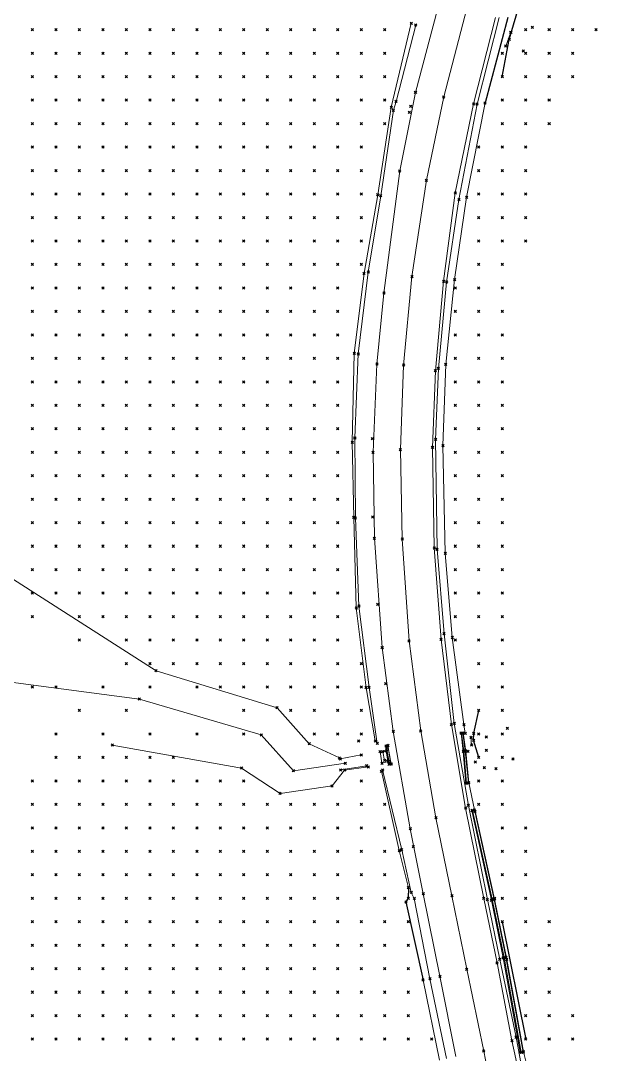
# Model space of a CAD drawing. Header units: metres. Extents: x 441556 to 446409, y 432338 to 461058.
# Drawn here: x 442345.4 to 442419.1, y 457134.1 to 457266.2 of the extents above; entities that cross this region are included whole.
import ezdxf

# ---------------------------------------------------------------- set-up
doc = ezdxf.new("R2010")
doc.units = ezdxf.units.M
doc.header["$MEASUREMENT"] = 0
doc.header["$PDMODE"] = 35
doc.header["$PDSIZE"] = 0.15
for name, color, linetype, lineweight in [('DTM-BRE-RevN_GRP_ CAROSABIL', 2, 'Continuous', 0), ('DTM-BRE-RevN_GRP_AX', 2, 'Continuous', 0), ('DTM-BRE-RevN_GRP_CAMERA CADERE JOS', 2, 'Continuous', 0), ('DTM-BRE-RevN_GRP_CAMERA CADERE SUS', 2, 'Continuous', 0), ('DTM-BRE-RevN_GRP_CANAL', 2, 'Continuous', 0), ('DTM-BRE-RevN_GRP_FIRUL APEI', 2, 'Continuous', 0), ('DTM-BRE-RevN_GRP_PARAPET BETON_JOS', 2, 'Continuous', 0), ('DTM-BRE-RevN_GRP_PARAPET BETON_SUS', 2, 'Continuous', 0), ('DTM-BRE-RevN_GRP_PARAPET METALIC', 2, 'Continuous', 0), ('DTM-BRE-RevN_GRP_RAU', 2, 'Continuous', 0), ('DTM-BRE-RevN_GRP_SANT BETON JOS', 2, 'Continuous', 0), ('DTM-BRE-RevN_GRP_SANT BETON SUS', 2, 'Continuous', 0), ('DTM-BRE-RevN_GRP_TALUZ SUS', 2, 'Continuous', 0), ('DTM-BRE-RevN_GRP_ZID SPRIJIN JOS', 2, 'Continuous', 0), ('DTM-BRE-RevN_GRP_ZID SPRIJIN SUS', 2, 'Continuous', 0), ('DTM-BRE-RevN_YP_RevK', 1, 'Continuous', 0), ('DTM-BRE-RevN_YP_RevK_0YP', 1, 'Continuous', 0), ('DTM-BRE-RevN_YP_RevN', 1, 'Continuous', 30), ('DTM-NOK-RevN_LIDAR_co_lidar', 91, 'Continuous', 0), ('DTM-NOK-RevN_RTK', 32, 'Continuous', 0)]:
    doc.layers.add(name, color=color, linetype=linetype, lineweight=lineweight)

msp = doc.modelspace()

# ---------------------------------------------------------------- linework, layer by layer
at = {"layer": 'DTM-BRE-RevN_GRP_ CAROSABIL'}
for p, q in [((442399.261, 457269.828, 364.7200012207031), (442395.842, 457256.991, 364.6799926757812)), ((442406.039, 457266.575, 364.2359924316406), (442403.261, 457255.512, 364.2789916992188)), ((442395.842, 457256.991, 364.6799926757812), (442393.825, 457246.95, 364.7170104980469)), ((442403.261, 457255.512, 364.2789916992188), (442400.924, 457244.144, 364.3030090332031)), ((442393.825, 457246.95, 364.7170104980469), (442391.814, 457231.348, 364.7510070800781)), ((442400.924, 457244.144, 364.3030090332031), (442399.43, 457232.856, 364.3729858398438)), ((442399.43, 457232.856, 364.3729858398438), (442398.386, 457221.427, 364.3710021972656)), ((442391.814, 457231.348, 364.7510070800781), (442390.918, 457222.272, 364.7330017089844)), ((442390.918, 457222.272, 364.7330017089844), (442390.42, 457211.004, 364.7520141601562)), ((442398.386, 457221.427, 364.3710021972656), (442398.013, 457211.624, 364.3619995117188)), ((442390.42, 457211.004, 364.7520141601562), (442390.586, 457200.013, 364.7160034179688)), ((442398.013, 457211.624, 364.3619995117188), (442398.242, 457198.776, 364.3739929199219)), ((442390.586, 457200.013, 364.7160034179688), (442391.586, 457186.047, 364.6780090332031)), ((442398.242, 457198.776, 364.3739929199219), (442399.111, 457187.092, 364.3299865722656)), ((442399.111, 457187.092, 364.3299865722656), (442400.434, 457176.219, 364.3139953613281)), ((442391.586, 457186.047, 364.6780090332031), (442392.994, 457175.343, 364.635986328125)), ((442400.434, 457176.219, 364.3139953613281), (442402.239, 457165.542, 364.2659912109375)), ((442392.994, 457175.343, 364.635986328125), (442395.173, 457162.911, 364.5390014648438)), ((442402.239, 457165.542, 364.2659912109375), (442404.555, 457154.01, 364.2760009765625)), ((442395.173, 457162.911, 364.5390014648438), (442396.828, 457154.591, 364.4920043945312)), ((442396.828, 457154.591, 364.4920043945312), (442398.952, 457144.052, 364.3519897460938)), ((442404.555, 457154.01, 364.2760009765625), (442406.261, 457145.758, 364.2139892578125)), ((442406.261, 457145.758, 364.2139892578125), (442408.164, 457135.844, 364.2319946289062)), ((442398.952, 457144.052, 364.3519897460938), (442400.993, 457133.81, 364.2260131835938)), ((442408.164, 457135.844, 364.2319946289062), (442410.558, 457124.481, 364.2439880371094))]:
    msp.add_line(p, q, dxfattribs=at)
at = {"layer": 'DTM-BRE-RevN_GRP_AX'}
for p, q in [((442399.44, 457256.419, 364.5029907226562), (442402.696, 457268.881, 364.4500122070312)), ((442397.242, 457245.761, 364.5339965820312), (442399.44, 457256.419, 364.5029907226562)), ((442395.393, 457233.444, 364.5679931640625), (442397.242, 457245.761, 364.5339965820312)), ((442394.319, 457222.155, 364.5650024414062), (442395.393, 457233.444, 364.5679931640625)), ((442393.906, 457211.338, 364.5769958496094), (442394.319, 457222.155, 364.5650024414062)), ((442394.156, 457199.907, 364.5429992675781), (442393.906, 457211.338, 364.5769958496094)), ((442395.016, 457186.897, 364.5029907226562), (442394.156, 457199.907, 364.5429992675781)), ((442396.508, 457175.394, 364.4939880371094), (442395.016, 457186.897, 364.5029907226562)), ((442398.451, 457164.317, 364.4419860839844), (442396.508, 457175.394, 364.4939880371094)), ((442400.5, 457154.341, 364.3900146484375), (442398.451, 457164.317, 364.4419860839844)), ((442402.395, 457144.941, 364.3089904785156), (442400.5, 457154.341, 364.3900146484375)), ((442404.562, 457134.502, 364.2839965820312), (442402.395, 457144.941, 364.3089904785156)), ((442406.712, 457123.536, 364.2890014648438), (442404.562, 457134.502, 364.2839965820312))]:
    msp.add_line(p, q, dxfattribs=at)
at = {"layer": 'DTM-BRE-RevN_GRP_CAMERA CADERE JOS'}
for p, q in [((442391.658, 457172.73, 362.3299865722656), (442392.114, 457172.834, 362.4249877929688)), ((442391.893, 457171.64, 361.9649963378906), (442391.658, 457172.73, 362.3299865722656)), ((442392.114, 457172.834, 362.4249877929688), (442392.315, 457171.566, 362.3410034179688)), ((442392.315, 457171.566, 362.3410034179688), (442391.893, 457171.64, 361.9649963378906))]:
    msp.add_line(p, q, dxfattribs=at)
at = {"layer": 'DTM-BRE-RevN_GRP_CAMERA CADERE SUS'}
for p, q in [((442391.313, 457172.759, 364.2349853515625), (442392.1402310602, 457172.9864527894, 364.302001953125)), ((442391.562, 457171.272, 364.2520141601562), (442391.313, 457172.759, 364.2349853515625)), ((442392.1402310602, 457172.9864527894, 364.302001953125), (442392.406, 457171.484, 364.4169921875)), ((442392.406, 457171.484, 364.4169921875), (442391.562, 457171.272, 364.2520141601562))]:
    msp.add_line(p, q, dxfattribs=at)
at = {"layer": 'DTM-BRE-RevN_GRP_CANAL'}
for p, q in [((442408.015, 457264.672, 363.6969909667969), (442407.36, 457262.897, 363.6889953613281)), ((442402.912, 457174.583, 363.5920104980469), (442403.002, 457173.613, 363.5989990234375))]:
    msp.add_line(p, q, dxfattribs=at)
at = {"layer": 'DTM-BRE-RevN_GRP_FIRUL APEI'}
for p, q in [((442336.558, 457182.646, 391.5450134277344), (442360.582, 457179.473, 379.8320007324219)), ((442360.582, 457179.473, 379.8320007324219), (442376.138, 457174.894, 370.8680114746094)), ((442376.138, 457174.894, 370.8680114746094), (442380.25, 457170.31, 369.7579956054688)), ((442380.25, 457170.31, 369.7579956054688), (442386.888, 457171.276, 366.0220031738281))]:
    msp.add_line(p, q, dxfattribs=at)
at = {"layer": 'DTM-BRE-RevN_GRP_PARAPET BETON_JOS'}
for p, q in [((442401.655, 457175.12, 364.3110046386719), (442401.909, 457175.154, 364.2829895019531)), ((442401.934, 457172.778, 364.2839965820312), (442401.655, 457175.12, 364.3110046386719)), ((442401.909, 457175.154, 364.2829895019531), (442402.25, 457172.792, 364.2539978027344)), ((442392.081, 457173.466, 364.4769897460938), (442392.328, 457173.558, 364.64599609375)), ((442392.4790000001, 457171.127, 364.5130004882812), (442392.081, 457173.466, 364.4769897460938)), ((442392.328, 457173.558, 364.64599609375), (442392.751, 457171.164, 364.5880126953125)), ((442402.285, 457168.701, 364.3349914550781), (442401.934, 457172.778, 364.2839965820312)), ((442402.25, 457172.792, 364.2539978027344), (442402.644, 457168.763, 364.1010131835938)), ((442392.751, 457171.164, 364.5880126953125), (442392.4790000001, 457171.127, 364.5130004882812)), ((442402.644, 457168.763, 364.1010131835938), (442402.285, 457168.701, 364.3349914550781)), ((442403.051, 457165.22, 364.2770080566406), (442403.452, 457165.138, 364.0740051269531)), ((442405.531, 457153.773, 364.2219848632812), (442403.051, 457165.22, 364.2770080566406)), ((442403.452, 457165.138, 364.0740051269531), (442405.917, 457153.907, 364.302001953125)), ((442407.036, 457146.388, 364.2219848632812), (442405.531, 457153.773, 364.2219848632812)), ((442405.917, 457153.907, 364.302001953125), (442407.494, 457146.215, 364.2569885253906)), ((442409.205, 457134.347, 364.2980041503906), (442407.036, 457146.388, 364.2219848632812)), ((442407.494, 457146.215, 364.2569885253906), (442409.615, 457134.417, 364.0780029296875)), ((442409.615, 457134.417, 364.0780029296875), (442409.205, 457134.347, 364.2980041503906))]:
    msp.add_line(p, q, dxfattribs=at)
at = {"layer": 'DTM-BRE-RevN_GRP_PARAPET BETON_SUS'}
for p, q in [((442401.696, 457175.098, 364.60400390625), (442401.896, 457175.139, 364.5710144042969)), ((442401.997, 457172.829, 364.614990234375), (442401.696, 457175.098, 364.60400390625)), ((442401.896, 457175.139, 364.5710144042969), (442402.185, 457172.857, 364.6199951171875)), ((442392.0987435118, 457173.4402143674, 365.0369873046875), (442392.292, 457173.496, 365.0450134277344)), ((442392.517, 457171.177, 364.9960021972656), (442392.0987435118, 457173.4402143674, 365.0369873046875)), ((442392.292, 457173.496, 365.0450134277344), (442392.69, 457171.189, 365.010986328125)), ((442402.3689336972, 457168.7455350164, 364.510986328125), (442401.997, 457172.829, 364.614990234375)), ((442402.185, 457172.857, 364.6199951171875), (442402.6222523742, 457168.7725624799, 364.5329895019531)), ((442392.69, 457171.189, 365.010986328125), (442392.517, 457171.177, 364.9960021972656)), ((442402.6222523742, 457168.7725624799, 364.5329895019531), (442402.3689336972, 457168.7455350164, 364.510986328125)), ((442403.108, 457165.245, 364.5450134277344), (442403.356, 457165.3, 364.510986328125)), ((442405.623, 457153.925, 364.4580078125), (442403.108, 457165.245, 364.5450134277344)), ((442403.356, 457165.3, 364.510986328125), (442405.88, 457153.855, 364.3989868164062)), ((442407.145, 457146.431, 364.3689880371094), (442405.623, 457153.925, 364.4580078125)), ((442405.88, 457153.855, 364.3989868164062), (442407.391, 457146.472, 364.343994140625)), ((442409.349, 457134.351, 364.5379943847656), (442407.145, 457146.431, 364.3689880371094)), ((442407.391, 457146.472, 364.343994140625), (442409.597, 457134.351, 364.5180053710938)), ((442409.597, 457134.351, 364.5180053710938), (442409.349, 457134.351, 364.5379943847656))]:
    msp.add_line(p, q, dxfattribs=at)
at = {"layer": 'DTM-BRE-RevN_GRP_PARAPET METALIC'}
for p, q in [((442406.508, 457266.545, 364.2340087890625), (442403.715, 457255.495, 364.2680053710938)), ((442403.715, 457255.495, 364.2680053710938), (442401.377, 457243.295, 364.3039855957031)), ((442401.377, 457243.295, 364.3039855957031), (442399.812, 457232.749, 364.3580017089844)), ((442399.812, 457232.749, 364.3580017089844), (442398.775, 457221.714, 364.3630065917969)), ((442398.775, 457221.714, 364.3630065917969), (442398.405, 457212.6420000001, 364.3670043945312)), ((442398.405, 457212.6420000001, 364.3670043945312), (442398.607, 457198.621, 364.3550109863281)), ((442398.607, 457198.621, 364.3550109863281), (442399.491, 457187.814, 364.3529968261719)), ((442399.491, 457187.814, 364.3529968261719), (442400.796, 457176.369, 364.3009948730469)), ((442400.796, 457176.369, 364.3009948730469), (442402.6040000001, 457165.883, 364.3080139160156)), ((442402.6040000001, 457165.883, 364.3080139160156), (442405.021, 457153.844, 364.2439880371094)), ((442405.021, 457153.844, 364.2439880371094), (442406.591, 457146.216, 364.2269897460938)), ((442406.591, 457146.216, 364.2269897460938), (442408.683, 457136.271, 364.239013671875)), ((442408.683, 457136.271, 364.239013671875), (442410.985, 457124.19, 364.239990234375))]:
    msp.add_line(p, q, dxfattribs=at)
at = {"layer": 'DTM-BRE-RevN_GRP_RAU'}
for p, q in [((442343.903, 457195.129, 397.8210144042969), (442362.716, 457183.099, 381.2120056152344)), ((442362.716, 457183.099, 381.2120056152344), (442378.175, 457178.355, 373.3880004882812)), ((442378.175, 457178.355, 373.3880004882812), (442382.279, 457173.758, 369.9129943847656)), ((442357.12, 457173.588, 382.9360046386719), (442373.642, 457170.651, 373.8680114746094)), ((442382.279, 457173.758, 369.9129943847656), (442386.125, 457171.947, 367.02099609375)), ((442373.642, 457170.651, 373.8680114746094), (442378.544, 457167.409, 371.7659912109375)), ((442385.182, 457168.376, 368.0299987792969), (442386.794, 457170.397, 366.7770080566406)), ((442378.544, 457167.409, 371.7659912109375), (442385.182, 457168.376, 368.0299987792969))]:
    msp.add_line(p, q, dxfattribs=at)
at = {"layer": 'DTM-BRE-RevN_GRP_SANT BETON JOS'}
for p, q in [((442386.24, 457171.832, 366.4880065917969), (442388.917, 457172.326, 365.2380065917969)), ((442386.271, 457170.416, 366.5329895019531), (442389.615, 457170.945, 365.0910034179688))]:
    msp.add_line(p, q, dxfattribs=at)
at = {"layer": 'DTM-BRE-RevN_GRP_SANT BETON SUS'}
msp.add_line((442386.794, 457170.397, 366.7770080566406), (442389.804, 457170.808, 365.52099609375), dxfattribs=at)
at = {"layer": 'DTM-BRE-RevN_GRP_TALUZ SUS'}
for p, q in [((442404.722, 457255.652, 364.1849975585938), (442402.368, 457243.582, 364.239990234375)), ((442402.368, 457243.582, 364.239990234375), (442400.823, 457233.062, 364.2420043945312)), ((442400.823, 457233.062, 364.2420043945312), (442399.709, 457222.228, 364.3450012207031)), ((442399.709, 457222.228, 364.3450012207031), (442399.335, 457211.866, 364.2019958496094)), ((442399.335, 457211.866, 364.2019958496094), (442399.649, 457198.097, 364.1839904785156)), ((442399.649, 457198.097, 364.1839904785156), (442400.536, 457187.337, 364.22900390625)), ((442400.536, 457187.337, 364.22900390625), (442402.017, 457176.212, 364.2420043945312)), ((442402.017, 457176.212, 364.2420043945312), (442402.201, 457175.073, 364.1600036621094))]:
    msp.add_line(p, q, dxfattribs=at)
at = {"layer": 'DTM-BRE-RevN_GRP_ZID SPRIJIN JOS'}
for p, q in [((442393.37, 457255.832, 364.3349914550781), (442395.882, 457265.58, 364.385986328125)), ((442393.016, 457254.704, 364.6440124511719), (442393.37, 457255.832, 364.3349914550781)), ((442391.402, 457243.789, 364.6270141601562), (442393.016, 457254.704, 364.6440124511719)), ((442389.815, 457234.038, 364.6099853515625), (442391.402, 457243.789, 364.6270141601562)), ((442388.531, 457223.563, 364.6789855957031), (442389.815, 457234.038, 364.6099853515625)), ((442388.094, 457212.848, 364.6759948730469), (442388.531, 457223.563, 364.6789855957031)), ((442388.16, 457202.607, 364.7149963378906), (442388.094, 457212.848, 364.6759948730469)), ((442388.619, 457191.351, 364.5069885253906), (442388.16, 457202.607, 364.7149963378906)), ((442389.918, 457180.967, 364.6419982910156), (442388.619, 457191.351, 364.5069885253906)), ((442390.964, 457173.801, 364.4339904785156), (442389.918, 457180.967, 364.6419982910156)), ((442394.081, 457160.208, 364.3909912109375), (442391.635, 457170.413, 364.5270080566406)), ((442395.304, 457154.759, 364.3999938964844), (442394.081, 457160.208, 364.3909912109375))]:
    msp.add_line(p, q, dxfattribs=at)
at = {"layer": 'DTM-BRE-RevN_GRP_ZID SPRIJIN SUS'}
for p, q in [((442392.754, 457255.093, 366.0870056152344), (442395.297, 457265.82, 366.27099609375)), ((442391.022, 457243.905, 366.0350036621094), (442392.754, 457255.093, 366.0870056152344)), ((442389.271, 457233.884, 366.4440002441406), (442391.022, 457243.905, 366.0350036621094)), ((442388.013, 457223.646, 366.5499877929688), (442389.271, 457233.884, 366.4440002441406)), ((442387.757, 457212.277, 366.5350036621094), (442388.013, 457223.646, 366.5499877929688)), ((442387.965, 457202.688, 366.0799865722656), (442387.757, 457212.277, 366.5350036621094)), ((442388.276, 457191.108, 365.8269958496094), (442387.965, 457202.688, 366.0799865722656)), ((442389.529, 457180.922, 365.9360046386719), (442388.276, 457191.108, 365.8269958496094)), ((442390.709, 457174.122, 365.7929992675781), (442389.529, 457180.922, 365.9360046386719)), ((442393.759, 457160.119, 365.3940124511719), (442391.498, 457170.245, 365.5639953613281)), ((442394.935, 457155.373, 365.3729858398438), (442393.759, 457160.119, 365.3940124511719))]:
    msp.add_line(p, q, dxfattribs=at)
at = {"layer": 'DTM-BRE-RevN_YP_RevK'}
msp.add_line((442403.3961369897, 457165.329809363, 364.0740000000014), (442402.644, 457168.763, 364.1010131835938), dxfattribs=at)
at = {"layer": 'DTM-BRE-RevN_YP_RevK_0YP'}
for p, q in [((442395.304, 457154.759, 364.3999938964844), (442395.683, 457153.991, 364.4079895019531)), ((442395.683, 457153.991, 364.4079895019531), (442397.683, 457143.733, 364.2630004882812)), ((442398.897, 457133.348, 364.4469909667969), (442396.814, 457143.573, 364.4809875488281)), ((442397.683, 457143.733, 364.2630004882812), (442399.816, 457133.539, 364.1059875488281)), ((442412.167, 457124.271, 364.2070007324219), (442409.615, 457134.417, 364.0780029296875))]:
    msp.add_line(p, q, dxfattribs=at)
at = {"layer": 'DTM-BRE-RevN_YP_RevN'}
for p, q in [((442407.652, 457266.552, 364.1650085449219), (442404.722, 457255.652, 364.1849975585938)), ((442406.911, 457151.019, 363.1229858398438), (442409.911, 457136.022, 363.0559997558594))]:
    msp.add_line(p, q, dxfattribs=at)
at = {"layer": 'DTM-BRE-RevN_YP_RevN', "extrusion": (-0.886990861469752, 0.2295992177610702, 0.4006637129472198), "elevation": -287279.1766775908, "flags": 128}
msp.add_lwpolyline([(-553532.951333196, 126022.7818484317), (-553537.7797143948, 126021.998212408), (-553545.3182864276, 126022.5264431088)], dxfattribs=at)
at = {"layer": 'DTM-BRE-RevN_YP_RevN'}
for points in [[(442403.912, 457172.014, 362.3810119628906), (442403.256, 457174.209, 361.5350036621094), (442403.281, 457175.109, 362.1289978027344), (442403.912, 457178.013, 363.1889953613281)], [(442394.935, 457155.373, 365.3729858398438), (442394.914, 457154.018, 365.35400390625), (442394.613, 457153.562, 364.6409912109375), (442396.814, 457143.573, 364.4809875488281)]]:
    msp.add_polyline3d(points, dxfattribs=at)
at = {"layer": 'DTM-NOK-RevN_LIDAR_co_lidar'}
for p in [(442346.924, 457264.994, 403.8710021972656), (442349.924, 457264.994, 401.5069885253906), (442352.923, 457264.994, 398.885009765625), (442355.922, 457264.994, 396.2669982910156), (442358.922, 457264.994, 393.0599975585938), (442361.921, 457264.994, 390.6570129394531), (442364.921, 457264.994, 388.4150085449219), (442367.92, 457264.994, 385.9609985351562), (442370.919, 457264.994, 383.2749938964844), (442373.919, 457264.994, 380.7049865722656), (442376.918, 457264.994, 378.3980102539062), (442379.917, 457264.994, 376.1600036621094), (442382.917, 457264.994, 373.7369995117188), (442385.916, 457264.994, 371.2340087890625), (442388.915, 457264.994, 369.0950012207031), (442391.915, 457264.994, 367.1679992675781), (442409.911, 457264.994, 362.5199890136719), (442412.91, 457264.994, 361.3680114746094), (442415.909, 457264.994, 359.3779907226562), (442418.909, 457264.994, 357.0910034179688), (442346.924, 457261.995, 403.0180053710938), (442349.924, 457261.995, 400.989990234375), (442352.923, 457261.995, 398.1189880371094), (442355.922, 457261.995, 395.4450073242188), (442358.922, 457261.995, 392.6579895019531), (442361.921, 457261.995, 390.2529907226562), (442364.921, 457261.995, 387.85400390625), (442367.92, 457261.995, 385.468994140625), (442370.919, 457261.995, 382.9280090332031), (442373.919, 457261.995, 380.52099609375), (442376.918, 457261.995, 378.2760009765625), (442379.917, 457261.995, 376.1600036621094), (442382.917, 457261.995, 373.8259887695312), (442385.916, 457261.995, 370.9849853515625), (442388.915, 457261.995, 368.6029968261719), (442391.915, 457261.995, 366.7120056152344), (442406.911, 457261.995, 363.5260009765625), (442409.911, 457261.995, 362.0610046386719), (442412.91, 457261.995, 361.0400085449219), (442415.909, 457261.995, 358.0339965820312), (442346.924, 457258.995, 401.9679870605469), (442349.924, 457258.995, 400.4630126953125), (442352.923, 457258.995, 397.6860046386719), (442355.922, 457258.995, 394.9330139160156), (442358.922, 457258.995, 392.218994140625), (442361.921, 457258.995, 389.8259887695312), (442364.921, 457258.995, 387.4169921875), (442367.92, 457258.995, 385.1300048828125), (442370.919, 457258.995, 382.8320007324219), (442373.919, 457258.995, 380.5140075683594), (442376.918, 457258.995, 378.2900085449219), (442379.917, 457258.995, 376.1780090332031), (442382.917, 457258.995, 373.6390075683594), (442385.916, 457258.995, 370.6080017089844), (442388.915, 457258.995, 368.2630004882812), (442391.915, 457258.995, 366.4339904785156), (442406.911, 457258.995, 362.9049987792969), (442409.911, 457258.995, 361.8900146484375), (442412.91, 457258.995, 360.3240051269531), (442415.909, 457258.995, 357.5559997558594), (442346.924, 457255.996, 400.4419860839844), (442349.924, 457255.996, 399.0750122070312), (442352.923, 457255.996, 396.6749877929688), (442355.922, 457255.996, 394.2179870605469), (442358.922, 457255.996, 391.6059875488281), (442361.921, 457255.996, 389.1549987792969), (442364.921, 457255.996, 386.8689880371094), (442367.92, 457255.996, 384.5069885253906), (442370.919, 457255.996, 382.3800048828125), (442373.919, 457255.996, 380.2770080566406), (442376.918, 457255.996, 378.1860046386719), (442379.917, 457255.996, 376.0329895019531), (442382.917, 457255.996, 373.4159851074219), (442385.916, 457255.996, 370.5979919433594), (442388.915, 457255.996, 368.2229919433594), (442391.915, 457255.996, 366.3989868164062), (442406.911, 457255.996, 362.7460021972656), (442409.911, 457255.996, 361.4590148925781), (442412.91, 457255.996, 359.5339965820312), (442346.924, 457252.997, 400.572998046875), (442349.924, 457252.997, 397.6669921875), (442352.923, 457252.997, 395.1019897460938), (442355.922, 457252.997, 392.8110046386719), (442358.922, 457252.997, 390.7019958496094), (442361.921, 457252.997, 388.9240112304688), (442364.921, 457252.997, 386.7139892578125), (442367.92, 457252.997, 384.3569946289062), (442370.919, 457252.997, 382.1759948730469), (442373.919, 457252.997, 380.0809936523438), (442376.918, 457252.997, 378.0260009765625), (442379.917, 457252.997, 375.9559936523438), (442382.917, 457252.997, 373.5079956054688), (442385.916, 457252.997, 370.760986328125), (442388.915, 457252.997, 368.3139953613281), (442391.915, 457252.997, 366.1029968261719), (442406.911, 457252.997, 362.3880004882812), (442409.911, 457252.997, 360.677001953125), (442412.91, 457252.997, 358.6239929199219), (442346.924, 457249.997, 400.1409912109375), (442349.924, 457249.997, 397.3460083007812), (442352.923, 457249.997, 394.7049865722656), (442355.922, 457249.997, 392.2650146484375), (442358.922, 457249.997, 390.0870056152344), (442361.921, 457249.997, 387.9949951171875), (442364.921, 457249.997, 385.8630065917969), (442367.92, 457249.997, 383.6400146484375), (442370.919, 457249.997, 381.4840087890625), (442373.919, 457249.997, 379.4299926757812), (442376.918, 457249.997, 377.7009887695312), (442379.917, 457249.997, 375.9110107421875), (442382.917, 457249.997, 373.4030151367188), (442385.916, 457249.997, 370.5960083007812), (442388.915, 457249.997, 367.9960021972656), (442403.912, 457249.997, 363.4620056152344), (442406.911, 457249.997, 362.0610046386719), (442409.911, 457249.997, 360.1340026855469), (442346.924, 457246.998, 399.4549865722656), (442349.924, 457246.998, 396.2619934082031), (442352.923, 457246.998, 393.9719848632812), (442355.922, 457246.998, 391.8559875488281), (442358.922, 457246.998, 389.8559875488281), (442361.921, 457246.998, 387.8760070800781), (442364.921, 457246.998, 385.8840026855469), (442367.92, 457246.998, 383.4800109863281), (442370.919, 457246.998, 381.0849914550781), (442373.919, 457246.998, 378.8729858398438), (442376.918, 457246.998, 376.7699890136719), (442379.917, 457246.998, 374.7699890136719), (442382.917, 457246.998, 372.6270141601562), (442385.916, 457246.998, 370.1700134277344), (442388.915, 457246.998, 367.6430053710938), (442403.912, 457246.998, 363.2139892578125), (442406.911, 457246.998, 361.6069946289062), (442409.911, 457246.998, 359.8720092773438), (442346.924, 457243.999, 398.5130004882812), (442349.924, 457243.999, 395.7529907226562), (442352.923, 457243.999, 393.2929992675781), (442355.922, 457243.999, 391.1289978027344), (442358.922, 457243.999, 389.2179870605469), (442361.921, 457243.999, 387.3009948730469), (442364.921, 457243.999, 385.2239990234375), (442367.92, 457243.999, 383.0530090332031), (442370.919, 457243.999, 380.885986328125), (442373.919, 457243.999, 378.5859985351562), (442376.918, 457243.999, 376.1539916992188), (442379.917, 457243.999, 373.7820129394531), (442382.917, 457243.999, 371.6099853515625), (442385.916, 457243.999, 369.5570068359375), (442388.915, 457243.999, 367.3580017089844), (442403.912, 457243.999, 363.0360107421875), (442406.911, 457243.999, 361.2789916992188), (442409.911, 457243.999, 359.5199890136719), (442346.924, 457240.999, 397.5169982910156), (442349.924, 457240.999, 395.1180114746094), (442352.923, 457240.999, 392.5270080566406), (442355.922, 457240.999, 390.2669982910156), (442358.922, 457240.999, 388.3330078125), (442361.921, 457240.999, 386.2460021972656), (442364.921, 457240.999, 384.031005859375), (442367.92, 457240.999, 381.9530029296875), (442370.919, 457240.999, 379.8760070800781), (442373.919, 457240.999, 377.5960083007812), (442376.918, 457240.999, 375.1950073242188), (442379.917, 457240.999, 372.9779968261719), (442382.917, 457240.999, 370.9549865722656), (442385.916, 457240.999, 369.0190124511719), (442388.915, 457240.999, 367.0750122070312), (442403.912, 457240.999, 362.9700012207031), (442406.911, 457240.999, 361.125), (442409.911, 457240.999, 359.2300109863281), (442346.924, 457238, 396.4419860839844), (442349.924, 457238, 394.0320129394531), (442352.923, 457238, 391.7149963378906), (442355.922, 457238, 389.6510009765625), (442358.922, 457238, 387.7269897460938), (442361.921, 457238, 385.2829895019531), (442364.921, 457238, 383.1099853515625), (442367.92, 457238, 380.9320068359375), (442370.919, 457238, 378.7680053710938), (442373.919, 457238, 376.6449890136719), (442376.918, 457238, 374.4979858398438), (442379.917, 457238, 372.5679931640625), (442382.917, 457238, 370.7449951171875), (442385.916, 457238, 368.8410034179688), (442388.915, 457238, 366.8789978027344), (442403.912, 457238, 362.8599853515625), (442406.911, 457238, 360.8999938964844), (442409.911, 457238, 358.989013671875), (442346.924, 457235.001, 395.9129943847656), (442349.924, 457235.001, 393.5419921875), (442352.923, 457235.001, 391.2070007324219), (442355.922, 457235.001, 389.2179870605469), (442358.922, 457235.001, 387.0440063476562), (442361.921, 457235.001, 384.6910095214844), (442364.921, 457235.001, 382.7030029296875), (442367.92, 457235.001, 380.6390075683594), (442370.919, 457235.001, 378.6090087890625), (442373.919, 457235.001, 376.68701171875), (442376.918, 457235.001, 374.8720092773438), (442379.917, 457235.001, 373.0339965820312), (442382.917, 457235.001, 371.031005859375), (442385.916, 457235.001, 368.9190063476562), (442388.915, 457235.001, 366.5979919433594), (442403.912, 457235.001, 362.6860046386719), (442406.911, 457235.001, 360.5700073242188), (442346.924, 457232.001, 396.7550048828125), (442349.924, 457232.001, 394.2279968261719), (442352.923, 457232.001, 391.7829895019531), (442355.922, 457232.001, 389.4880065917969), (442358.922, 457232.001, 387.0899963378906), (442361.921, 457232.001, 385.0469970703125), (442364.921, 457232.001, 383.2059936523438), (442367.92, 457232.001, 381.4209899902344), (442370.919, 457232.001, 379.6669921875), (442373.919, 457232.001, 377.7659912109375), (442376.918, 457232.001, 375.8150024414062), (442379.917, 457232.001, 373.5589904785156), (442382.917, 457232.001, 371.0440063476562), (442385.916, 457232.001, 368.68701171875), (442400.913, 457232.001, 363.7579956054688), (442403.912, 457232.001, 362.5230102539062), (442406.911, 457232.001, 360.4200134277344), (442346.924, 457229.002, 397.7059936523438), (442349.924, 457229.002, 395.1059875488281), (442352.923, 457229.002, 392.6199951171875), (442355.922, 457229.002, 390.0390014648438), (442358.922, 457229.002, 387.6730041503906), (442361.921, 457229.002, 385.614013671875), (442364.921, 457229.002, 383.7409973144531), (442367.92, 457229.002, 381.9989929199219), (442370.919, 457229.002, 380.5539855957031), (442373.919, 457229.002, 378.635986328125), (442376.918, 457229.002, 376.2359924316406), (442379.917, 457229.002, 373.5499877929688), (442382.917, 457229.002, 370.7919921875), (442385.916, 457229.002, 368.3280029296875), (442400.913, 457229.002, 363.5450134277344), (442403.912, 457229.002, 362.3280029296875), (442406.911, 457229.002, 360.3389892578125), (442346.924, 457226.003, 397.8250122070312), (442349.924, 457226.003, 395.2860107421875), (442352.923, 457226.003, 392.6449890136719), (442355.922, 457226.003, 390.0849914550781), (442358.922, 457226.003, 387.7340087890625), (442361.921, 457226.003, 385.4939880371094), (442364.921, 457226.003, 383.4880065917969), (442367.92, 457226.003, 381.635009765625), (442370.919, 457226.003, 380.3429870605469), (442373.919, 457226.003, 378.5859985351562), (442376.918, 457226.003, 375.9869995117188), (442379.917, 457226.003, 373.1679992675781), (442382.917, 457226.003, 370.5969848632812), (442385.916, 457226.003, 368.1589965820312), (442400.913, 457226.003, 363.4710083007812), (442403.912, 457226.003, 362.0859985351562), (442406.911, 457226.003, 360.2040100097656), (442346.924, 457223.003, 397.9719848632812), (442349.924, 457223.003, 395.2149963378906), (442352.923, 457223.003, 392.5339965820312), (442355.922, 457223.003, 389.9349975585938), (442358.922, 457223.003, 387.614013671875), (442361.921, 457223.003, 385.3030090332031), (442364.921, 457223.003, 383.2319946289062), (442367.92, 457223.003, 381.43798828125), (442370.919, 457223.003, 380.0299987792969), (442373.919, 457223.003, 378.4190063476562), (442376.918, 457223.003, 375.8519897460938), (442379.917, 457223.003, 372.7590026855469), (442382.917, 457223.003, 370.1969909667969), (442385.916, 457223.003, 367.9540100097656), (442400.913, 457223.003, 363.4679870605469), (442403.912, 457223.003, 362.0669860839844), (442406.911, 457223.003, 360.1130065917969), (442346.924, 457220.004, 397.9429931640625), (442349.924, 457220.004, 395.2070007324219), (442352.923, 457220.004, 392.4140014648438), (442355.922, 457220.004, 389.6740112304688), (442358.922, 457220.004, 387.4159851074219), (442361.921, 457220.004, 385.1759948730469), (442364.921, 457220.004, 383.135009765625), (442367.92, 457220.004, 381.3819885253906), (442370.919, 457220.004, 379.9440002441406), (442373.919, 457220.004, 378.3590087890625), (442376.918, 457220.004, 376.031005859375), (442379.917, 457220.004, 373.10400390625), (442382.917, 457220.004, 370.3429870605469), (442385.916, 457220.004, 367.7820129394531), (442400.913, 457220.004, 363.4360046386719), (442403.912, 457220.004, 362.1400146484375), (442406.911, 457220.004, 359.8370056152344), (442346.924, 457217.004, 397.9360046386719), (442349.924, 457217.004, 395.2340087890625), (442352.923, 457217.004, 392.3999938964844), (442355.922, 457217.004, 389.8269958496094), (442358.922, 457217.004, 387.5020141601562), (442361.921, 457217.004, 385.0050048828125), (442364.921, 457217.004, 383.0350036621094), (442367.92, 457217.004, 381.281005859375), (442370.919, 457217.004, 379.7850036621094), (442373.919, 457217.004, 378.1900024414062), (442376.918, 457217.004, 376.0499877929688), (442379.917, 457217.004, 373.6229858398438), (442382.917, 457217.004, 370.7510070800781), (442385.916, 457217.004, 367.4630126953125), (442400.913, 457217.004, 363.2349853515625), (442403.912, 457217.004, 361.6740112304688), (442406.911, 457217.004, 359.5260009765625), (442346.924, 457214.005, 398.3699951171875), (442349.924, 457214.005, 395.6059875488281), (442352.923, 457214.005, 392.864990234375), (442355.922, 457214.005, 390.1860046386719), (442358.922, 457214.005, 387.6690063476562), (442361.921, 457214.005, 384.8930053710938), (442364.921, 457214.005, 382.7969970703125), (442367.92, 457214.005, 380.9930114746094), (442370.919, 457214.005, 379.2900085449219), (442373.919, 457214.005, 377.5509948730469), (442376.918, 457214.005, 375.5669860839844), (442379.917, 457214.005, 373.2439880371094), (442382.917, 457214.005, 370.4200134277344), (442385.916, 457214.005, 367.4389953613281), (442400.913, 457214.005, 363.1000061035156), (442403.912, 457214.005, 361.260986328125), (442406.911, 457214.005, 359.2990112304688), (442346.924, 457211.006, 398.3359985351562), (442349.924, 457211.006, 395.6520080566406), (442352.923, 457211.006, 392.906005859375), (442355.922, 457211.006, 390.2460021972656), (442358.922, 457211.006, 387.4859924316406), (442361.921, 457211.006, 384.9930114746094), (442364.921, 457211.006, 382.8169860839844), (442367.92, 457211.006, 380.989013671875), (442370.919, 457211.006, 379.0180053710938), (442373.919, 457211.006, 376.9840087890625), (442376.918, 457211.006, 374.8410034179688), (442379.917, 457211.006, 372.4880065917969), (442382.917, 457211.006, 370.14599609375), (442385.916, 457211.006, 367.5580139160156), (442400.913, 457211.006, 362.8919982910156), (442403.912, 457211.006, 361.0249938964844), (442406.911, 457211.006, 359.0280151367188), (442346.924, 457208.006, 398.5820007324219), (442349.924, 457208.006, 395.6709899902344), (442352.923, 457208.006, 393.1000061035156), (442355.922, 457208.006, 390.2040100097656), (442358.922, 457208.006, 387.552001953125), (442361.921, 457208.006, 384.9819946289062), (442364.921, 457208.006, 382.7099914550781), (442367.92, 457208.006, 380.7780151367188), (442370.919, 457208.006, 378.8089904785156), (442373.919, 457208.006, 376.6300048828125), (442376.918, 457208.006, 374.3219909667969), (442379.917, 457208.006, 371.9880065917969), (442382.917, 457208.006, 369.739990234375), (442385.916, 457208.006, 367.3290100097656), (442400.913, 457208.006, 362.9670104980469), (442403.912, 457208.006, 361.0130004882812), (442406.911, 457208.006, 358.5969848632812), (442346.924, 457205.007, 398.9190063476562), (442349.924, 457205.007, 395.9460144042969), (442352.923, 457205.007, 393.10400390625), (442355.922, 457205.007, 390.3450012207031), (442358.922, 457205.007, 387.5409851074219), (442361.921, 457205.007, 384.9259948730469), (442364.921, 457205.007, 382.4909973144531), (442367.92, 457205.007, 380.4079895019531), (442370.919, 457205.007, 378.1820068359375), (442373.919, 457205.007, 375.8609924316406), (442376.918, 457205.007, 373.6650085449219), (442379.917, 457205.007, 371.3380126953125), (442382.917, 457205.007, 369.0859985351562), (442385.916, 457205.007, 367.0020141601562), (442400.913, 457205.007, 362.9100036621094), (442403.912, 457205.007, 361.0369873046875), (442406.911, 457205.007, 358.7460021972656), (442346.924, 457202.008, 398.5830078125), (442349.924, 457202.008, 395.6940002441406), (442352.923, 457202.008, 392.9450073242188), (442355.922, 457202.008, 390.2359924316406), (442358.922, 457202.008, 387.6719970703125), (442361.921, 457202.008, 385.1319885253906), (442364.921, 457202.008, 382.5950012207031), (442367.92, 457202.008, 380.1650085449219), (442370.919, 457202.008, 377.7160034179688), (442373.919, 457202.008, 375.2690124511719), (442376.918, 457202.008, 373.1199951171875), (442379.917, 457202.008, 371.0199890136719), (442382.917, 457202.008, 368.7699890136719), (442385.916, 457202.008, 366.6990051269531), (442400.913, 457202.008, 363.0169982910156), (442403.912, 457202.008, 361.0880126953125), (442406.911, 457202.008, 358.9020080566406), (442346.924, 457199.008, 397.656005859375), (442349.924, 457199.008, 395.27099609375), (442352.923, 457199.008, 392.6210021972656), (442355.922, 457199.008, 390.3529968261719), (442358.922, 457199.008, 387.8550109863281), (442361.921, 457199.008, 385.2839965820312), (442364.921, 457199.008, 382.7760009765625), (442367.92, 457199.008, 380.2929992675781), (442370.919, 457199.008, 377.8250122070312), (442373.919, 457199.008, 375.3420104980469), (442376.918, 457199.008, 372.8519897460938), (442379.917, 457199.008, 370.5390014648438), (442382.917, 457199.008, 368.6400146484375), (442385.916, 457199.008, 366.9840087890625), (442400.913, 457199.008, 362.9400024414062), (442403.912, 457199.008, 360.9320068359375), (442406.911, 457199.008, 358.6610107421875), (442346.924, 457196.009, 396.7260131835938), (442349.924, 457196.009, 394.4429931640625), (442352.923, 457196.009, 392.3479919433594), (442355.922, 457196.009, 390.1409912109375), (442358.922, 457196.009, 387.7120056152344), (442361.921, 457196.009, 385.10400390625), (442364.921, 457196.009, 382.9070129394531), (442367.92, 457196.009, 380.5669860839844), (442370.919, 457196.009, 377.9159851074219), (442373.919, 457196.009, 375.3399963378906), (442376.918, 457196.009, 372.9920043945312), (442379.917, 457196.009, 370.7510070800781), (442382.917, 457196.009, 368.760986328125), (442385.916, 457196.009, 366.9939880371094), (442400.913, 457196.009, 363.2309875488281), (442403.912, 457196.009, 361.1170043945312), (442406.911, 457196.009, 359.22900390625), (442346.924, 457193.01, 395.3190002441406), (442349.924, 457193.01, 393.3680114746094), (442352.923, 457193.01, 391.1600036621094), (442355.922, 457193.01, 389.1440124511719), (442358.922, 457193.01, 387.2489929199219), (442361.921, 457193.01, 385.0830078125), (442364.921, 457193.01, 382.9620056152344), (442367.92, 457193.01, 380.8030090332031), (442370.919, 457193.01, 378.1319885253906), (442373.919, 457193.01, 375.7149963378906), (442376.918, 457193.01, 373.7749938964844), (442379.917, 457193.01, 371.5700073242188), (442382.917, 457193.01, 369.1400146484375), (442385.916, 457193.01, 366.9859924316406), (442400.913, 457193.01, 363.4089965820312), (442403.912, 457193.01, 361.5700073242188), (442406.911, 457193.01, 359.614013671875), (442346.924, 457190.01, 393.5610046386719), (442352.923, 457190.01, 389.6950073242188), (442355.922, 457190.01, 387.9490051269531), (442358.922, 457190.01, 386.0639953613281), (442361.921, 457190.01, 384.22900390625), (442364.921, 457190.01, 382.2049865722656), (442367.92, 457190.01, 379.6659851074219), (442370.919, 457190.01, 377.2560119628906), (442373.919, 457190.01, 375.4230041503906), (442376.918, 457190.01, 373.6719970703125), (442379.917, 457190.01, 371.6400146484375), (442382.917, 457190.01, 369.4159851074219), (442385.916, 457190.01, 367.218994140625), (442400.913, 457190.01, 363.5239868164062), (442403.912, 457190.01, 361.9159851074219), (442406.911, 457190.01, 360.0280151367188), (442352.923, 457187.011, 387.9500122070312), (442358.922, 457187.011, 384.6119995117188), (442361.921, 457187.011, 382.8900146484375), (442364.921, 457187.011, 381.1050109863281), (442367.92, 457187.011, 379.1449890136719), (442370.919, 457187.011, 377.1239929199219), (442373.919, 457187.011, 375.3039855957031), (442376.918, 457187.011, 373.6409912109375), (442379.917, 457187.011, 371.8599853515625), (442382.917, 457187.011, 369.9010009765625), (442385.916, 457187.011, 367.68701171875), (442400.913, 457187.011, 363.81298828125), (442403.912, 457187.011, 362.5799865722656), (442406.911, 457187.011, 360.4639892578125), (442358.922, 457184.012, 383.2579956054688), (442361.921, 457184.012, 381.6919860839844), (442364.921, 457184.012, 380.18798828125), (442367.92, 457184.012, 378.5750122070312), (442370.919, 457184.012, 376.8099975585938), (442373.919, 457184.012, 375.2120056152344), (442376.918, 457184.012, 373.8259887695312), (442379.917, 457184.012, 372.1730041503906), (442382.917, 457184.012, 370.1700134277344), (442385.916, 457184.012, 368.0199890136719), (442388.915, 457184.012, 365.8729858398438), (442403.912, 457184.012, 362.9830017089844), (442406.911, 457184.012, 360.7239990234375), (442346.924, 457181.012, 387.3160095214844), (442349.924, 457181.012, 386.10400390625), (442355.922, 457181.012, 382.6329956054688), (442361.921, 457181.012, 380.1610107421875), (442367.92, 457181.012, 377.343994140625), (442370.919, 457181.012, 375.9519958496094), (442373.919, 457181.012, 374.8250122070312), (442376.918, 457181.012, 373.8150024414062), (442379.917, 457181.012, 372.3630065917969), (442382.917, 457181.012, 370.2959899902344), (442385.916, 457181.012, 368.1510009765625), (442388.915, 457181.012, 366.2669982910156), (442403.912, 457181.012, 363.1520080566406), (442406.911, 457181.012, 361.2650146484375), (442352.923, 457178.013, 384.0549926757812), (442358.922, 457178.013, 380.5700073242188), (442373.919, 457178.013, 374.0950012207031), (442379.917, 457178.013, 371.8949890136719), (442382.917, 457178.013, 370.0660095214844), (442385.916, 457178.013, 368.2969970703125), (442388.915, 457178.013, 366.5559997558594), (442403.912, 457178.013, 363.1889953613281), (442406.911, 457178.013, 361.35400390625), (442349.924, 457175.014, 385.4429931640625), (442355.922, 457175.014, 382.6690063476562), (442361.921, 457175.014, 379.3699951171875), (442367.92, 457175.014, 375.8489990234375), (442373.919, 457175.014, 373.1669921875), (442382.917, 457175.014, 369.7239990234375), (442385.916, 457175.014, 368.4140014648438), (442388.915, 457175.014, 366.7019958496094), (442403.912, 457175.014, 362.3200073242188), (442406.911, 457175.014, 361.1669921875), (442349.924, 457172.014, 385.2619934082031), (442352.923, 457172.014, 383.7799987792969), (442355.922, 457172.014, 382.4570007324219), (442358.922, 457172.014, 381.1470031738281), (442361.921, 457172.014, 379.4769897460938), (442364.921, 457172.014, 377.9869995117188), (442403.912, 457172.014, 362.3810119628906), (442406.911, 457172.014, 361.6570129394531), (442346.924, 457169.015, 387.43701171875), (442349.924, 457169.015, 385.3729858398438), (442352.923, 457169.015, 383.5870056152344), (442355.922, 457169.015, 381.906005859375), (442358.922, 457169.015, 380.4410095214844), (442361.921, 457169.015, 378.9230041503906), (442364.921, 457169.015, 377.6289978027344), (442367.92, 457169.015, 376.1430053710938), (442370.919, 457169.015, 374.56201171875), (442373.919, 457169.015, 373.1489868164062), (442388.915, 457169.015, 366.5199890136719), (442403.912, 457169.015, 362.93701171875), (442406.911, 457169.015, 362.3290100097656), (442346.924, 457166.016, 387.9930114746094), (442349.924, 457166.016, 385.7940063476562), (442352.923, 457166.016, 383.9150085449219), (442355.922, 457166.016, 382.0750122070312), (442358.922, 457166.016, 380.5039978027344), (442361.921, 457166.016, 378.8659973144531), (442364.921, 457166.016, 377.4440002441406), (442367.92, 457166.016, 376.0350036621094), (442370.919, 457166.016, 374.5639953613281), (442373.919, 457166.016, 373.3190002441406), (442376.918, 457166.016, 371.9410095214844), (442379.917, 457166.016, 370.552001953125), (442382.917, 457166.016, 369.5239868164062), (442385.916, 457166.016, 368.5329895019531), (442388.915, 457166.016, 367.4280090332031), (442391.915, 457166.016, 365.8789978027344), (442403.912, 457166.016, 363.1659851074219), (442406.911, 457166.016, 362.5899963378906), (442346.924, 457163.016, 388.2749938964844), (442349.924, 457163.016, 386.2890014648438), (442352.923, 457163.016, 384.4869995117188), (442355.922, 457163.016, 382.5769958496094), (442358.922, 457163.016, 380.8819885253906), (442361.921, 457163.016, 379.1820068359375), (442364.921, 457163.016, 377.6759948730469), (442367.92, 457163.016, 376.2409973144531), (442370.919, 457163.016, 374.8590087890625), (442373.919, 457163.016, 373.7179870605469), (442376.918, 457163.016, 372.2820129394531), (442379.917, 457163.016, 370.7739868164062), (442382.917, 457163.016, 369.6629943847656), (442385.916, 457163.016, 368.5750122070312), (442388.915, 457163.016, 367.5840148925781), (442391.915, 457163.016, 366.1950073242188), (442406.911, 457163.016, 362.697998046875), (442409.911, 457163.016, 361.6950073242188), (442346.924, 457160.0170000001, 388.3299865722656), (442349.924, 457160.0170000001, 386.6610107421875), (442352.923, 457160.0170000001, 384.8599853515625), (442355.922, 457160.0170000001, 382.9169921875), (442358.922, 457160.0170000001, 380.9649963378906), (442361.921, 457160.0170000001, 379.3340148925781), (442364.921, 457160.0170000001, 377.8359985351562), (442367.92, 457160.0170000001, 376.2980041503906), (442370.919, 457160.0170000001, 374.8599853515625), (442373.919, 457160.0170000001, 373.6900024414062), (442376.918, 457160.0170000001, 372.4710083007812), (442379.917, 457160.0170000001, 371.1789855957031), (442382.917, 457160.0170000001, 369.9859924316406), (442385.916, 457160.0170000001, 368.8299865722656), (442388.915, 457160.0170000001, 367.8009948730469), (442391.915, 457160.0170000001, 366.4240112304688), (442406.911, 457160.0170000001, 362.7669982910156), (442409.911, 457160.0170000001, 362.0589904785156), (442346.924, 457157.018, 388.489990234375), (442349.924, 457157.018, 386.7820129394531), (442352.923, 457157.018, 384.9249877929688), (442355.922, 457157.018, 383.1159973144531), (442358.922, 457157.018, 381.2950134277344), (442361.921, 457157.018, 379.635986328125), (442364.921, 457157.018, 378.0920104980469), (442367.92, 457157.018, 376.4700012207031), (442370.919, 457157.018, 375.1499938964844), (442373.919, 457157.018, 373.9979858398438), (442376.918, 457157.018, 372.7409973144531), (442379.917, 457157.018, 371.5759887695312), (442382.917, 457157.018, 370.5270080566406), (442385.916, 457157.018, 369.4179992675781), (442388.915, 457157.018, 368.2380065917969), (442391.915, 457157.018, 366.7170104980469), (442406.911, 457157.018, 362.7780151367188), (442409.911, 457157.018, 362.302001953125), (442346.924, 457154.018, 388.239990234375), (442349.924, 457154.018, 386.6489868164062), (442352.923, 457154.018, 385.0050048828125), (442355.922, 457154.018, 383.3829956054688), (442358.922, 457154.018, 381.5450134277344), (442361.921, 457154.018, 379.9460144042969), (442364.921, 457154.018, 378.4930114746094), (442367.92, 457154.018, 376.7820129394531), (442370.919, 457154.018, 375.5010070800781), (442373.919, 457154.018, 374.3340148925781), (442376.918, 457154.018, 373.06201171875), (442379.917, 457154.018, 371.9620056152344), (442382.917, 457154.018, 370.9700012207031), (442385.916, 457154.018, 369.89599609375), (442388.915, 457154.018, 368.52099609375), (442391.915, 457154.018, 366.9859924316406), (442394.914, 457154.018, 365.35400390625), (442406.911, 457154.018, 362.8869934082031), (442409.911, 457154.018, 362.60400390625), (442346.924, 457151.019, 387.9559936523438), (442349.924, 457151.019, 386.3320007324219), (442352.923, 457151.019, 384.7099914550781), (442355.922, 457151.019, 383.2160034179688), (442358.922, 457151.019, 381.6300048828125), (442361.921, 457151.019, 380.2009887695312), (442364.921, 457151.019, 378.7720031738281), (442367.92, 457151.019, 377.2980041503906), (442370.919, 457151.019, 375.8559875488281), (442373.919, 457151.019, 374.4540100097656), (442376.918, 457151.019, 373.3039855957031), (442379.917, 457151.019, 372.3309936523438), (442382.917, 457151.019, 371.3349914550781), (442385.916, 457151.019, 370.2489929199219), (442388.915, 457151.019, 368.8619995117188), (442391.915, 457151.019, 367.3139953613281), (442394.914, 457151.019, 365.52099609375), (442406.911, 457151.019, 363.1229858398438), (442409.911, 457151.019, 362.7789916992188), (442412.91, 457151.019, 361.2770080566406), (442346.924, 457148.02, 387.5280151367188), (442349.924, 457148.02, 385.9320068359375), (442352.923, 457148.02, 384.4859924316406), (442355.922, 457148.02, 383.0859985351562), (442358.922, 457148.02, 381.7109985351562), (442361.921, 457148.02, 380.2460021972656), (442364.921, 457148.02, 378.8089904785156), (442367.92, 457148.02, 377.4519958496094), (442370.919, 457148.02, 376.1780090332031), (442373.919, 457148.02, 374.8900146484375), (442376.918, 457148.02, 373.8280029296875), (442379.917, 457148.02, 372.8609924316406), (442382.917, 457148.02, 371.7720031738281), (442385.916, 457148.02, 370.656005859375), (442388.915, 457148.02, 369.2720031738281), (442391.915, 457148.02, 367.7420043945312), (442394.914, 457148.02, 365.8450012207031), (442409.911, 457148.02, 362.7799987792969), (442412.91, 457148.02, 361.614013671875), (442346.924, 457145.02, 387.2739868164062), (442349.924, 457145.02, 385.8739929199219), (442352.923, 457145.02, 384.3219909667969), (442355.922, 457145.02, 382.9419860839844), (442358.922, 457145.02, 381.697998046875), (442361.921, 457145.02, 380.2720031738281), (442364.921, 457145.02, 378.9360046386719), (442367.92, 457145.02, 377.5929870605469), (442370.919, 457145.02, 376.4500122070312), (442373.919, 457145.02, 375.3949890136719), (442376.918, 457145.02, 374.2510070800781), (442379.917, 457145.02, 373.135009765625), (442382.917, 457145.02, 372.1430053710938), (442385.916, 457145.02, 371.0790100097656), (442388.915, 457145.02, 369.7720031738281), (442391.915, 457145.02, 368.3469848632812), (442394.914, 457145.02, 366.2990112304688), (442409.911, 457145.02, 362.8049926757812), (442412.91, 457145.02, 362.0220031738281), (442346.924, 457142.021, 387.0849914550781), (442349.924, 457142.021, 385.7950134277344), (442352.923, 457142.021, 384.2720031738281), (442355.922, 457142.021, 382.7850036621094), (442358.922, 457142.021, 381.468994140625), (442361.921, 457142.021, 380.2099914550781), (442364.921, 457142.021, 378.9580078125), (442367.92, 457142.021, 377.6820068359375), (442370.919, 457142.021, 376.5769958496094), (442373.919, 457142.021, 375.5090026855469), (442376.918, 457142.021, 374.4330139160156), (442379.917, 457142.021, 373.5050048828125), (442382.917, 457142.021, 372.593994140625), (442385.916, 457142.021, 371.5280151367188), (442388.915, 457142.021, 370.3099975585938), (442391.915, 457142.021, 368.77099609375), (442394.914, 457142.021, 366.8569946289062), (442409.911, 457142.021, 362.8829956054688), (442412.91, 457142.021, 362.2839965820312), (442346.924, 457139.022, 386.4660034179688), (442349.924, 457139.022, 384.8789978027344), (442352.923, 457139.022, 383.9859924316406), (442355.922, 457139.022, 382.6619873046875), (442358.922, 457139.022, 381.3500061035156), (442361.921, 457139.022, 380.1310119628906), (442364.921, 457139.022, 378.927001953125), (442367.92, 457139.022, 377.8729858398438), (442370.919, 457139.022, 376.6380004882812), (442373.919, 457139.022, 375.5450134277344), (442376.918, 457139.022, 374.6489868164062), (442379.917, 457139.022, 373.6430053710938), (442382.917, 457139.022, 372.6270141601562), (442385.916, 457139.022, 371.68701171875), (442388.915, 457139.022, 370.5509948730469), (442391.915, 457139.022, 368.81298828125), (442394.914, 457139.022, 366.7829895019531), (442409.911, 457139.022, 362.89599609375), (442412.91, 457139.022, 362.5350036621094), (442415.909, 457139.022, 361.239990234375), (442346.924, 457136.022, 385.656005859375), (442349.924, 457136.022, 384.3630065917969), (442352.923, 457136.022, 383.3420104980469), (442355.922, 457136.022, 382.2000122070312), (442358.922, 457136.022, 380.9630126953125), (442361.921, 457136.022, 379.93701171875), (442364.921, 457136.022, 378.8370056152344), (442367.92, 457136.022, 377.8500061035156), (442370.919, 457136.022, 376.6480102539062), (442373.919, 457136.022, 375.5329895019531), (442376.918, 457136.022, 374.6400146484375), (442379.917, 457136.022, 373.5710144042969), (442382.917, 457136.022, 372.5140075683594), (442385.916, 457136.022, 371.6830139160156), (442388.915, 457136.022, 370.4469909667969), (442391.915, 457136.022, 368.5870056152344), (442394.914, 457136.022, 366.8179931640625), (442397.913, 457136.022, 365.2349853515625), (442409.911, 457136.022, 363.0559997558594), (442412.91, 457136.022, 362.5159912109375), (442415.909, 457136.022, 361.4179992675781)]:
    msp.add_point(p, dxfattribs=at)
at = {"layer": 'DTM-NOK-RevN_RTK'}
for p in [(442395.297, 457265.82, 366.27099609375), (442395.882, 457265.58, 364.385986328125), (442408.015, 457264.672, 363.6969909667969), (442410.775, 457265.305, 361.4599914550781), (442407.817, 457263.748, 362.18701171875), (442407.36, 457262.897, 363.6889953613281), (442409.601, 457262.294, 361.5339965820312), (442395.842, 457256.991, 364.6799926757812), (442399.44, 457256.419, 364.5029907226562), (442392.754, 457255.093, 366.0870056152344), (442393.37, 457255.832, 364.3349914550781), (442395.2290000001, 457255.224, 364.4500122070312), (442403.261, 457255.512, 364.2789916992188), (442403.715, 457255.495, 364.2680053710938), (442404.722, 457255.652, 364.1849975585938), (442393.016, 457254.704, 364.6440124511719), (442395.065, 457254.444, 364.6629943847656), (442393.825, 457246.95, 364.7170104980469), (442397.242, 457245.761, 364.5339965820312), (442391.022, 457243.905, 366.0350036621094), (442391.402, 457243.789, 364.6270141601562), (442400.924, 457244.144, 364.3030090332031), (442401.377, 457243.295, 364.3039855957031), (442402.368, 457243.582, 364.239990234375), (442389.815, 457234.038, 364.6099853515625), (442389.271, 457233.884, 366.4440002441406), (442395.393, 457233.444, 364.5679931640625), (442399.43, 457232.856, 364.3729858398438), (442399.812, 457232.749, 364.3580017089844), (442400.823, 457233.062, 364.2420043945312), (442391.814, 457231.348, 364.7510070800781), (442388.013, 457223.646, 366.5499877929688), (442388.531, 457223.563, 364.6789855957031), (442390.918, 457222.272, 364.7330017089844), (442394.319, 457222.155, 364.5650024414062), (442399.709, 457222.228, 364.3450012207031), (442398.386, 457221.427, 364.3710021972656), (442398.775, 457221.714, 364.3630065917969), (442388.094, 457212.848, 364.6759948730469), (442387.757, 457212.277, 366.5350036621094), (442390.311, 457212.737, 364.6080017089844), (442398.013, 457211.624, 364.3619995117188), (442398.405, 457212.6420000001, 364.3670043945312), (442399.335, 457211.866, 364.2019958496094), (442390.42, 457211.004, 364.7520141601562), (442393.906, 457211.338, 364.5769958496094), (442387.965, 457202.688, 366.0799865722656), (442388.16, 457202.607, 364.7149963378906), (442390.38, 457202.725, 364.6300048828125), (442390.586, 457200.013, 364.7160034179688), (442394.156, 457199.907, 364.5429992675781), (442398.242, 457198.776, 364.3739929199219), (442398.607, 457198.621, 364.3550109863281), (442399.649, 457198.097, 364.1839904785156), (442388.276, 457191.108, 365.8269958496094), (442388.619, 457191.351, 364.5069885253906), (442391.029, 457191.56, 364.5440063476562), (442399.491, 457187.814, 364.3529968261719), (442395.016, 457186.897, 364.5029907226562), (442399.111, 457187.092, 364.3299865722656), (442400.536, 457187.337, 364.22900390625), (442391.586, 457186.047, 364.6780090332031), (442362.716, 457183.099, 381.2120056152344), (442392.05, 457181.456, 364.5849914550781), (442389.529, 457180.922, 365.9360046386719), (442389.918, 457180.967, 364.6419982910156), (442360.582, 457179.473, 379.8320007324219), (442378.175, 457178.355, 373.3880004882812), (442400.434, 457176.219, 364.3139953613281), (442400.796, 457176.369, 364.3009948730469), (442402.017, 457176.212, 364.2420043945312), (442376.138, 457174.894, 370.8680114746094), (442392.994, 457175.343, 364.635986328125), (442396.508, 457175.394, 364.4939880371094), (442401.655, 457175.12, 364.3110046386719), (442401.696, 457175.098, 364.60400390625), (442401.896, 457175.139, 364.5710144042969), (442401.909, 457175.154, 364.2829895019531), (442402.201, 457175.073, 364.1600036621094), (442402.912, 457174.583, 363.5920104980469), (442403.281, 457175.109, 362.1289978027344), (442404.87, 457174.64, 361.2980041503906), (442407.588, 457175.752, 360.7250061035156), (442357.12, 457173.588, 382.9360046386719), (442382.279, 457173.758, 369.9129943847656), (442388.569, 457174.132, 366.9930114746094), (442390.709, 457174.122, 365.7929992675781), (442390.964, 457173.801, 364.4339904785156), (442392.081, 457173.466, 364.4769897460938), (442392.0987435118, 457173.4402143674, 365.0369873046875), (442392.292, 457173.496, 365.0450134277344), (442392.328, 457173.558, 364.64599609375), (442403.002, 457173.613, 363.5989990234375), (442403.256, 457174.209, 361.5350036621094), (442386.125, 457171.947, 367.02099609375), (442388.917, 457172.326, 365.2380065917969), (442391.313, 457172.759, 364.2349853515625), (442391.658, 457172.73, 362.3299865722656), (442392.114, 457172.834, 362.4249877929688), (442392.1402310602, 457172.9864527894, 364.302001953125), (442401.934, 457172.778, 364.2839965820312), (442401.997, 457172.829, 364.614990234375), (442402.185, 457172.857, 364.6199951171875), (442402.25, 457172.792, 364.2539978027344), (442402.526, 457172.785, 364.2260131835938), (442404.904, 457172.939, 361.1990051269531), (442373.642, 457170.651, 373.8680114746094), (442386.24, 457171.832, 366.4880065917969), (442386.888, 457171.276, 366.0220031738281), (442389.615, 457170.945, 365.0910034179688), (442389.804, 457170.808, 365.52099609375), (442391.562, 457171.272, 364.2520141601562), (442391.893, 457171.64, 361.9649963378906), (442392.315, 457171.566, 362.3410034179688), (442392.406, 457171.484, 364.4169921875), (442392.4790000001, 457171.127, 364.5130004882812), (442392.517, 457171.177, 364.9960021972656), (442392.69, 457171.189, 365.010986328125), (442392.751, 457171.164, 364.5880126953125), (442403.48, 457171.43, 362.968994140625), (442404.619, 457170.72, 362.47900390625), (442406.109, 457170.581, 361.18798828125), (442408.278, 457171.824, 360.7510070800781), (442380.25, 457170.31, 369.7579956054688), (442386.271, 457170.416, 366.5329895019531), (442386.794, 457170.397, 366.7770080566406), (442391.498, 457170.245, 365.5639953613281), (442391.635, 457170.413, 364.5270080566406), (442385.182, 457168.376, 368.0299987792969), (442402.285, 457168.701, 364.3349914550781), (442402.3689336972, 457168.7455350164, 364.510986328125), (442402.6222523742, 457168.7725624799, 364.5329895019531), (442402.644, 457168.763, 364.1010131835938), (442378.544, 457167.409, 371.7659912109375), (442402.239, 457165.542, 364.2659912109375), (442402.6040000001, 457165.883, 364.3080139160156), (442403.356, 457165.3, 364.510986328125), (442398.451, 457164.317, 364.4419860839844), (442403.051, 457165.22, 364.2770080566406), (442403.108, 457165.245, 364.5450134277344), (442403.452, 457165.138, 364.0740051269531), (442395.173, 457162.911, 364.5390014648438), (442393.759, 457160.119, 365.3940124511719), (442394.081, 457160.208, 364.3909912109375), (442395.574, 457160.614, 364.4179992675781), (442394.935, 457155.373, 365.3729858398438), (442395.304, 457154.759, 364.3999938964844), (442394.613, 457153.562, 364.6409912109375), (442395.683, 457153.991, 364.4079895019531), (442396.828, 457154.591, 364.4920043945312), (442400.5, 457154.341, 364.3900146484375), (442404.555, 457154.01, 364.2760009765625), (442405.021, 457153.844, 364.2439880371094), (442405.531, 457153.773, 364.2219848632812), (442405.623, 457153.925, 364.4580078125), (442405.88, 457153.855, 364.3989868164062), (442405.917, 457153.907, 364.302001953125), (442405.953, 457153.998, 364.3880004882812), (442406.261, 457145.758, 364.2139892578125), (442406.591, 457146.216, 364.2269897460938), (442407.036, 457146.388, 364.2219848632812), (442407.145, 457146.431, 364.3689880371094), (442407.391, 457146.472, 364.343994140625), (442407.494, 457146.215, 364.2569885253906), (442402.395, 457144.941, 364.3089904785156), (442396.814, 457143.573, 364.4809875488281), (442397.683, 457143.733, 364.2630004882812), (442398.952, 457144.052, 364.3519897460938), (442408.683, 457136.271, 364.239013671875), (442408.164, 457135.844, 364.2319946289062), (442404.562, 457134.502, 364.2839965820312), (442409.205, 457134.347, 364.2980041503906), (442409.349, 457134.351, 364.5379943847656), (442409.597, 457134.351, 364.5180053710938), (442409.615, 457134.417, 364.0780029296875)]:
    msp.add_point(p, dxfattribs=at)

doc.saveas('drawing.dxf')
